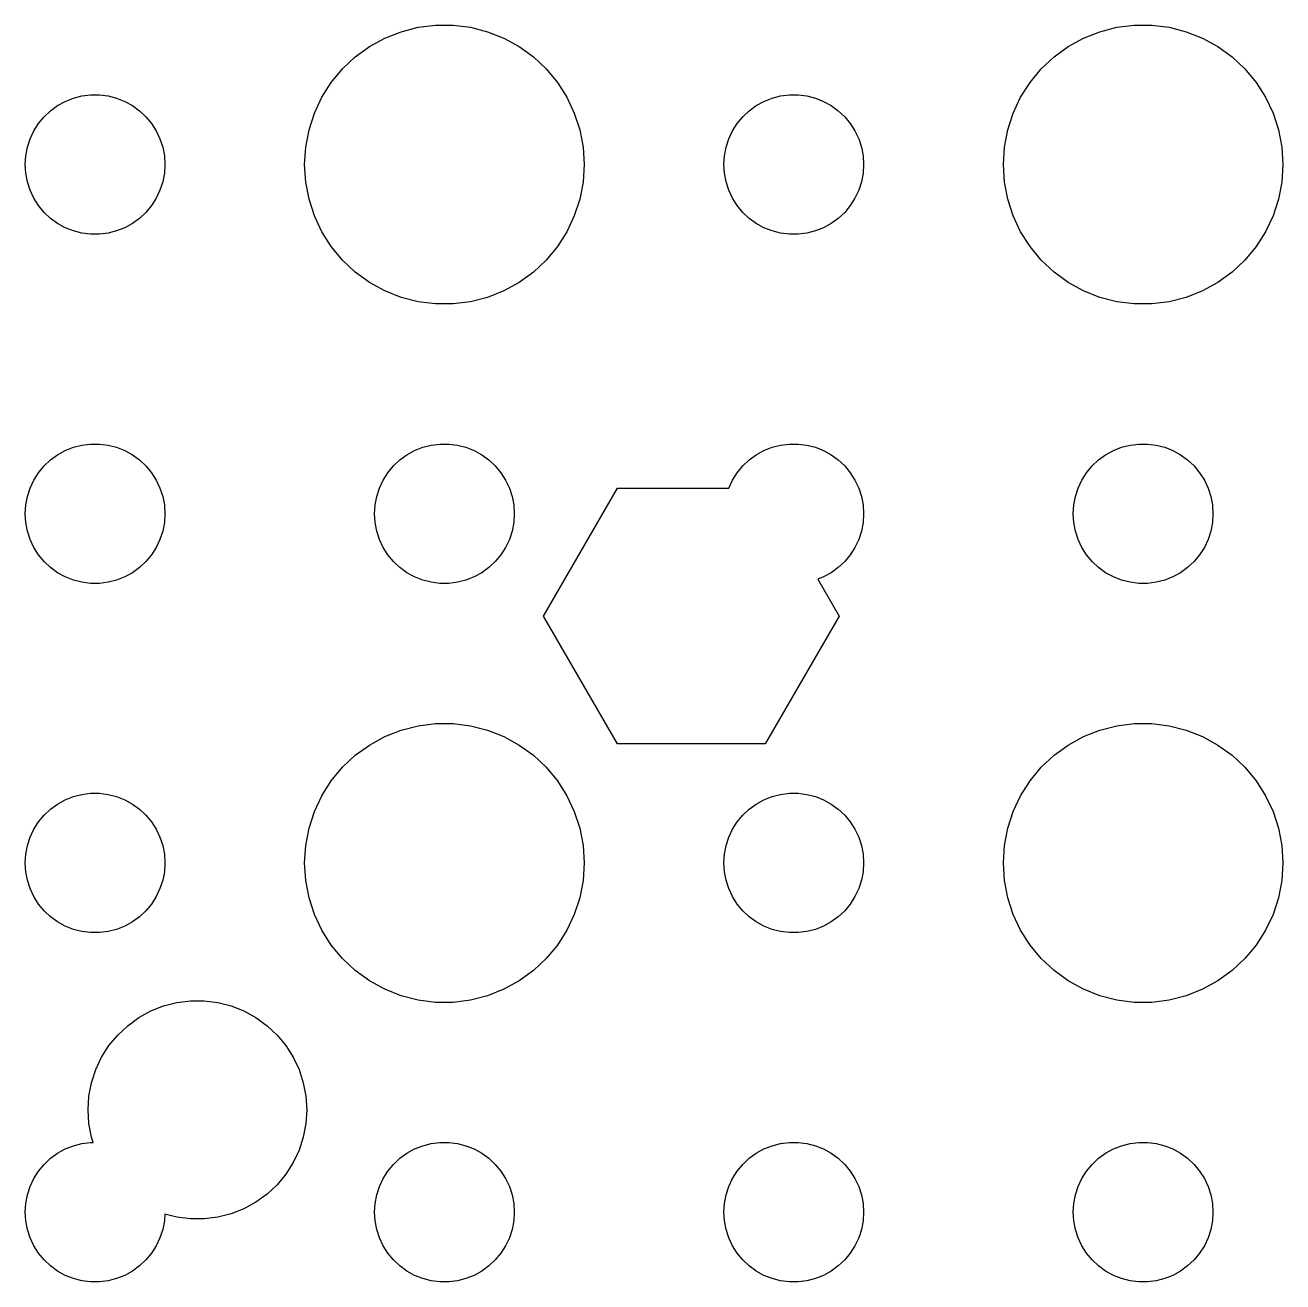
# Model space of a CAD drawing. Header units: metres. Extents: x -47 to 47, y 63 to 266.
# Drawn here: x -9 to 18, y 101 to 127.99 of the extents above; entities that cross this region are included whole.
import ezdxf

# ---------------------------------------------------------------- set-up
doc = ezdxf.new("R2010")
doc.units = ezdxf.units.M

msp = doc.modelspace()

# ---------------------------------------------------------------- linework, layer by layer
for p, q in [((-0.56213, 127.947), (-0.18837, 127.994)), ((-0.18837, 127.994), (0.18837, 127.994)), ((0.18837, 127.994), (0.56213, 127.947)), ((14.4379, 127.947), (14.8116, 127.994)), ((14.8116, 127.994), (15.1884, 127.994)), ((15.1884, 127.994), (15.5621, 127.947)), ((-1.60747, 127.533), (-1.27733, 127.714)), ((-1.27733, 127.714), (-0.92705, 127.853)), ((-0.92705, 127.853), (-0.56213, 127.947)), ((0.56213, 127.947), (0.92705, 127.853)), ((0.92705, 127.853), (1.27733, 127.714)), ((1.27733, 127.714), (1.60747, 127.533)), ((13.3925, 127.533), (13.7227, 127.714)), ((13.7227, 127.714), (14.0729, 127.853)), ((14.0729, 127.853), (14.4379, 127.947)), ((15.5621, 127.947), (15.927, 127.853)), ((15.927, 127.853), (16.2773, 127.714)), ((16.2773, 127.714), (16.6075, 127.533)), ((-1.91226, 127.312), (-1.60747, 127.533)), ((1.60747, 127.533), (1.91226, 127.312)), ((13.0877, 127.312), (13.3925, 127.533)), ((16.6075, 127.533), (16.9123, 127.312)), ((-2.1869, 127.054), (-1.91226, 127.312)), ((1.91226, 127.312), (2.1869, 127.054)), ((12.8131, 127.054), (13.0877, 127.312)), ((16.9123, 127.312), (17.1869, 127.054)), ((-2.42705, 126.763), (-2.1869, 127.054)), ((2.1869, 127.054), (2.42705, 126.763)), ((12.5729, 126.763), (12.8131, 127.054)), ((17.1869, 127.054), (17.427, 126.763)), ((-2.62891, 126.445), (-2.42705, 126.763)), ((2.42705, 126.763), (2.62891, 126.445)), ((12.3711, 126.445), (12.5729, 126.763)), ((17.427, 126.763), (17.6289, 126.445)), ((-8.13866, 126.357), (-7.96352, 126.427)), ((-7.96352, 126.427), (-7.78107, 126.473)), ((-7.78107, 126.473), (-7.59418, 126.497)), ((-7.59418, 126.497), (-7.40581, 126.497)), ((-7.40581, 126.497), (-7.21892, 126.473)), ((-7.21892, 126.473), (-7.03647, 126.427)), ((-7.03647, 126.427), (-6.86133, 126.357)), ((-2.78932, 126.104), (-2.62891, 126.445)), ((2.62891, 126.445), (2.78932, 126.104)), ((6.86133, 126.357), (7.03647, 126.427)), ((7.03647, 126.427), (7.21892, 126.473)), ((7.21892, 126.473), (7.40581, 126.497)), ((7.40581, 126.497), (7.59418, 126.497)), ((7.59418, 126.497), (7.78107, 126.473)), ((7.78107, 126.473), (7.96352, 126.427)), ((7.96352, 126.427), (8.13866, 126.357)), ((12.2107, 126.104), (12.3711, 126.445)), ((17.6289, 126.445), (17.7893, 126.104)), ((-8.59344, 126.027), (-8.45613, 126.156)), ((-8.45613, 126.156), (-8.30373, 126.266)), ((-8.30373, 126.266), (-8.13866, 126.357)), ((-6.86133, 126.357), (-6.69626, 126.266)), ((-6.69626, 126.266), (-6.54385, 126.156)), ((-6.54385, 126.156), (-6.40654, 126.027)), ((-2.90575, 125.746), (-2.78932, 126.104)), ((2.78932, 126.104), (2.90575, 125.746)), ((6.40654, 126.027), (6.54385, 126.156)), ((6.54385, 126.156), (6.69626, 126.266)), ((6.69626, 126.266), (6.86133, 126.357)), ((8.13866, 126.357), (8.30373, 126.266)), ((8.30373, 126.266), (8.45613, 126.156)), ((8.45613, 126.156), (8.59344, 126.027)), ((12.0942, 125.746), (12.2107, 126.104)), ((17.7893, 126.104), (17.9057, 125.746)), ((-8.81445, 125.723), (-8.71352, 125.882)), ((-8.71352, 125.882), (-8.59344, 126.027)), ((-6.40654, 126.027), (-6.28647, 125.882)), ((-6.28647, 125.882), (-6.18553, 125.723)), ((6.18553, 125.723), (6.28647, 125.882)), ((6.28647, 125.882), (6.40654, 126.027)), ((8.59344, 126.027), (8.71352, 125.882)), ((8.71352, 125.882), (8.81445, 125.723)), ((-8.95287, 125.373), (-8.89465, 125.552)), ((-8.89465, 125.552), (-8.81445, 125.723)), ((-6.18553, 125.723), (-6.10533, 125.552)), ((-6.10533, 125.552), (-6.04712, 125.373)), ((-2.97633, 125.376), (-2.90575, 125.746)), ((2.90575, 125.746), (2.97633, 125.376)), ((6.04712, 125.373), (6.10533, 125.552)), ((6.10533, 125.552), (6.18553, 125.723)), ((8.81445, 125.723), (8.89465, 125.552)), ((8.89465, 125.552), (8.95287, 125.373)), ((12.0237, 125.376), (12.0942, 125.746)), ((17.9057, 125.746), (17.9763, 125.376)), ((-8.98816, 125.188), (-8.95287, 125.373)), ((-6.04712, 125.373), (-6.01183, 125.188)), ((-3, 125), (-2.97633, 125.376)), ((2.97633, 125.376), (3, 125)), ((6.01183, 125.188), (6.04712, 125.373)), ((8.95287, 125.373), (8.98816, 125.188)), ((12, 125), (12.0237, 125.376)), ((17.9763, 125.376), (18, 125)), ((-9, 125), (-8.98816, 125.188)), ((-6.01183, 125.188), (-6, 125)), ((6, 125), (6.01183, 125.188)), ((8.98816, 125.188), (9, 125)), ((-8.98816, 124.812), (-9, 125)), ((-8.95287, 124.627), (-8.98816, 124.812)), ((-6.01183, 124.812), (-6.04712, 124.627)), ((-6, 125), (-6.01183, 124.812)), ((-2.97633, 124.624), (-3, 125)), ((3, 125), (2.97633, 124.624)), ((6.01183, 124.812), (6, 125)), ((6.04712, 124.627), (6.01183, 124.812)), ((8.98816, 124.812), (8.95287, 124.627)), ((9, 125), (8.98816, 124.812)), ((12.0237, 124.624), (12, 125)), ((18, 125), (17.9763, 124.624)), ((-8.89465, 124.448), (-8.95287, 124.627)), ((-6.04712, 124.627), (-6.10533, 124.448)), ((-2.90575, 124.254), (-2.97633, 124.624)), ((2.97633, 124.624), (2.90575, 124.254)), ((6.10533, 124.448), (6.04712, 124.627)), ((8.95287, 124.627), (8.89465, 124.448)), ((12.0942, 124.254), (12.0237, 124.624)), ((17.9763, 124.624), (17.9057, 124.254)), ((-8.81445, 124.277), (-8.89465, 124.448)), ((-8.71352, 124.118), (-8.81445, 124.277)), ((-6.18553, 124.277), (-6.28647, 124.118)), ((-6.10533, 124.448), (-6.18553, 124.277)), ((-2.78932, 123.896), (-2.90575, 124.254)), ((2.90575, 124.254), (2.78932, 123.896)), ((6.18553, 124.277), (6.10533, 124.448)), ((6.28647, 124.118), (6.18553, 124.277)), ((8.81445, 124.277), (8.71352, 124.118)), ((8.89465, 124.448), (8.81445, 124.277)), ((12.2107, 123.896), (12.0942, 124.254)), ((17.9057, 124.254), (17.7893, 123.896)), ((-8.59344, 123.973), (-8.71352, 124.118)), ((-8.45613, 123.844), (-8.59344, 123.973)), ((-6.40654, 123.973), (-6.54385, 123.844)), ((-6.28647, 124.118), (-6.40654, 123.973)), ((6.40654, 123.973), (6.28647, 124.118)), ((6.54385, 123.844), (6.40654, 123.973)), ((8.59344, 123.973), (8.45613, 123.844)), ((8.71352, 124.118), (8.59344, 123.973)), ((-8.30373, 123.734), (-8.45613, 123.844)), ((-8.13866, 123.643), (-8.30373, 123.734)), ((-6.69626, 123.734), (-6.86133, 123.643)), ((-6.54385, 123.844), (-6.69626, 123.734)), ((-2.62891, 123.555), (-2.78932, 123.896)), ((2.78932, 123.896), (2.62891, 123.555)), ((6.69626, 123.734), (6.54385, 123.844)), ((6.86133, 123.643), (6.69626, 123.734)), ((8.30373, 123.734), (8.13866, 123.643)), ((8.45613, 123.844), (8.30373, 123.734)), ((12.3711, 123.555), (12.2107, 123.896)), ((17.7893, 123.896), (17.6289, 123.555)), ((-7.96352, 123.573), (-8.13866, 123.643)), ((-7.78107, 123.527), (-7.96352, 123.573)), ((-7.59418, 123.503), (-7.78107, 123.527)), ((-7.40581, 123.503), (-7.59418, 123.503)), ((-7.21892, 123.527), (-7.40581, 123.503)), ((-7.03647, 123.573), (-7.21892, 123.527)), ((-6.86133, 123.643), (-7.03647, 123.573)), ((-2.42705, 123.237), (-2.62891, 123.555)), ((2.62891, 123.555), (2.42705, 123.237)), ((7.03647, 123.573), (6.86133, 123.643)), ((7.21892, 123.527), (7.03647, 123.573)), ((7.40581, 123.503), (7.21892, 123.527)), ((7.59418, 123.503), (7.40581, 123.503)), ((7.78107, 123.527), (7.59418, 123.503)), ((7.96352, 123.573), (7.78107, 123.527)), ((8.13866, 123.643), (7.96352, 123.573)), ((12.5729, 123.237), (12.3711, 123.555)), ((17.6289, 123.555), (17.427, 123.237)), ((-2.1869, 122.946), (-2.42705, 123.237)), ((2.42705, 123.237), (2.1869, 122.946)), ((12.8131, 122.946), (12.5729, 123.237)), ((17.427, 123.237), (17.1869, 122.946)), ((-1.91226, 122.688), (-2.1869, 122.946)), ((2.1869, 122.946), (1.91226, 122.688)), ((13.0877, 122.688), (12.8131, 122.946)), ((17.1869, 122.946), (16.9123, 122.688)), ((-1.60747, 122.467), (-1.91226, 122.688)), ((1.91226, 122.688), (1.60747, 122.467)), ((13.3925, 122.467), (13.0877, 122.688)), ((16.9123, 122.688), (16.6075, 122.467)), ((-1.27733, 122.286), (-1.60747, 122.467)), ((1.60747, 122.467), (1.27733, 122.286)), ((13.7227, 122.286), (13.3925, 122.467)), ((16.6075, 122.467), (16.2773, 122.286)), ((-0.92705, 122.147), (-1.27733, 122.286)), ((-0.56213, 122.053), (-0.92705, 122.147)), ((-0.18837, 122.006), (-0.56213, 122.053)), ((0.56213, 122.053), (0.18837, 122.006)), ((0.92705, 122.147), (0.56213, 122.053)), ((1.27733, 122.286), (0.92705, 122.147)), ((14.0729, 122.147), (13.7227, 122.286)), ((14.4379, 122.053), (14.0729, 122.147)), ((14.8116, 122.006), (14.4379, 122.053)), ((15.5621, 122.053), (15.1884, 122.006)), ((15.927, 122.147), (15.5621, 122.053)), ((16.2773, 122.286), (15.927, 122.147)), ((0.18837, 122.006), (-0.18837, 122.006)), ((15.1884, 122.006), (14.8116, 122.006)), ((-8.30373, 118.766), (-8.13866, 118.857)), ((-8.13866, 118.857), (-7.96352, 118.927)), ((-7.96352, 118.927), (-7.78107, 118.973)), ((-7.78107, 118.973), (-7.59418, 118.997)), ((-7.59418, 118.997), (-7.40581, 118.997)), ((-7.40581, 118.997), (-7.21892, 118.973)), ((-7.21892, 118.973), (-7.03647, 118.927)), ((-7.03647, 118.927), (-6.86133, 118.857)), ((-6.86133, 118.857), (-6.69626, 118.766)), ((-0.80373, 118.766), (-0.63866, 118.857)), ((-0.63866, 118.857), (-0.46352, 118.927)), ((-0.46352, 118.927), (-0.28107, 118.973)), ((-0.28107, 118.973), (-0.09418, 118.997)), ((-0.09418, 118.997), (0.09418, 118.997)), ((0.09418, 118.997), (0.28107, 118.973)), ((0.28107, 118.973), (0.46352, 118.927)), ((0.46352, 118.927), (0.63866, 118.857)), ((0.63866, 118.857), (0.80373, 118.766)), ((6.69626, 118.766), (6.86133, 118.857)), ((6.86133, 118.857), (7.03647, 118.927)), ((7.03647, 118.927), (7.21892, 118.973)), ((7.21892, 118.973), (7.40581, 118.997)), ((7.40581, 118.997), (7.59418, 118.997)), ((7.59418, 118.997), (7.78107, 118.973)), ((7.78107, 118.973), (7.96352, 118.927)), ((7.96352, 118.927), (8.13866, 118.857)), ((8.13866, 118.857), (8.30373, 118.766)), ((14.1963, 118.766), (14.3613, 118.857)), ((14.3613, 118.857), (14.5365, 118.927)), ((14.5365, 118.927), (14.7189, 118.973)), ((14.7189, 118.973), (14.9058, 118.997)), ((14.9058, 118.997), (15.0942, 118.997)), ((15.0942, 118.997), (15.2811, 118.973)), ((15.2811, 118.973), (15.4635, 118.927)), ((15.4635, 118.927), (15.6387, 118.857)), ((15.6387, 118.857), (15.8037, 118.766)), ((-8.59344, 118.527), (-8.45613, 118.656)), ((-8.45613, 118.656), (-8.30373, 118.766)), ((-6.69626, 118.766), (-6.54385, 118.656)), ((-6.54385, 118.656), (-6.40654, 118.527)), ((-1.09344, 118.527), (-0.95613, 118.656)), ((-0.95613, 118.656), (-0.80373, 118.766)), ((0.80373, 118.766), (0.95613, 118.656)), ((0.95613, 118.656), (1.09344, 118.527)), ((6.40654, 118.527), (6.54385, 118.656)), ((6.54385, 118.656), (6.69626, 118.766)), ((8.30373, 118.766), (8.45613, 118.656)), ((8.45613, 118.656), (8.59344, 118.527)), ((13.9065, 118.527), (14.0439, 118.656)), ((14.0439, 118.656), (14.1963, 118.766)), ((15.8037, 118.766), (15.9561, 118.656)), ((15.9561, 118.656), (16.0934, 118.527)), ((-8.81445, 118.223), (-8.71352, 118.382)), ((-8.71352, 118.382), (-8.59344, 118.527)), ((-6.40654, 118.527), (-6.28647, 118.382)), ((-6.28647, 118.382), (-6.18553, 118.223)), ((-1.31445, 118.223), (-1.21352, 118.382)), ((-1.21352, 118.382), (-1.09344, 118.527)), ((1.09344, 118.527), (1.21352, 118.382)), ((1.21352, 118.382), (1.31445, 118.223)), ((6.18553, 118.223), (6.28647, 118.382)), ((6.28647, 118.382), (6.40654, 118.527)), ((8.59344, 118.527), (8.71352, 118.382)), ((8.71352, 118.382), (8.81445, 118.223)), ((13.6855, 118.223), (13.7865, 118.382)), ((13.7865, 118.382), (13.9065, 118.527)), ((16.0934, 118.527), (16.2135, 118.382)), ((16.2135, 118.382), (16.3145, 118.223)), ((-8.95287, 117.873), (-8.89465, 118.052)), ((-8.89465, 118.052), (-8.81445, 118.223)), ((-6.18553, 118.223), (-6.10533, 118.052)), ((-6.10533, 118.052), (-6.04712, 117.873)), ((-1.45287, 117.873), (-1.39465, 118.052)), ((-1.39465, 118.052), (-1.31445, 118.223)), ((1.31445, 118.223), (1.39465, 118.052)), ((1.39465, 118.052), (1.45287, 117.873)), ((2.1295, 115.303), (3.71625, 118.051)), ((3.71625, 118.051), (6.10504, 118.051)), ((6.10504, 118.051), (6.10533, 118.052)), ((6.10533, 118.052), (6.18553, 118.223)), ((8.81445, 118.223), (8.89465, 118.052)), ((8.89465, 118.052), (8.95287, 117.873)), ((13.5471, 117.873), (13.6053, 118.052)), ((13.6053, 118.052), (13.6855, 118.223)), ((16.3145, 118.223), (16.3947, 118.052)), ((16.3947, 118.052), (16.4529, 117.873)), ((-8.98816, 117.688), (-8.95287, 117.873)), ((-6.04712, 117.873), (-6.01183, 117.688)), ((-1.48816, 117.688), (-1.45287, 117.873)), ((1.45287, 117.873), (1.48816, 117.688)), ((8.95287, 117.873), (8.98816, 117.688)), ((13.5118, 117.688), (13.5471, 117.873)), ((16.4529, 117.873), (16.4882, 117.688)), ((-9, 117.5), (-8.98816, 117.688)), ((-8.98816, 117.312), (-9, 117.5)), ((-6.01183, 117.688), (-6, 117.5)), ((-6, 117.5), (-6.01183, 117.312)), ((-1.5, 117.5), (-1.48816, 117.688)), ((-1.48816, 117.312), (-1.5, 117.5)), ((1.48816, 117.688), (1.5, 117.5)), ((1.5, 117.5), (1.48816, 117.312)), ((8.98816, 117.688), (9, 117.5)), ((9, 117.5), (8.98816, 117.312)), ((13.5, 117.5), (13.5118, 117.688)), ((13.5118, 117.312), (13.5, 117.5)), ((16.4882, 117.688), (16.5, 117.5)), ((16.5, 117.5), (16.4882, 117.312)), ((-8.95287, 117.127), (-8.98816, 117.312)), ((-6.01183, 117.312), (-6.04712, 117.127)), ((-1.45287, 117.127), (-1.48816, 117.312)), ((1.48816, 117.312), (1.45287, 117.127)), ((8.98816, 117.312), (8.95287, 117.127)), ((13.5471, 117.127), (13.5118, 117.312)), ((16.4882, 117.312), (16.4529, 117.127)), ((-8.89465, 116.948), (-8.95287, 117.127)), ((-8.81445, 116.777), (-8.89465, 116.948)), ((-6.10533, 116.948), (-6.18553, 116.777)), ((-6.04712, 117.127), (-6.10533, 116.948)), ((-1.39465, 116.948), (-1.45287, 117.127)), ((-1.31445, 116.777), (-1.39465, 116.948)), ((1.39465, 116.948), (1.31445, 116.777)), ((1.45287, 117.127), (1.39465, 116.948)), ((8.89465, 116.948), (8.81445, 116.777)), ((8.95287, 117.127), (8.89465, 116.948)), ((13.6053, 116.948), (13.5471, 117.127)), ((13.6855, 116.777), (13.6053, 116.948)), ((16.3947, 116.948), (16.3145, 116.777)), ((16.4529, 117.127), (16.3947, 116.948)), ((-8.71352, 116.618), (-8.81445, 116.777)), ((-6.18553, 116.777), (-6.28647, 116.618)), ((-1.21352, 116.618), (-1.31445, 116.777)), ((1.31445, 116.777), (1.21352, 116.618)), ((8.81445, 116.777), (8.71352, 116.618)), ((13.7865, 116.618), (13.6855, 116.777)), ((16.3145, 116.777), (16.2135, 116.618)), ((-8.59344, 116.473), (-8.71352, 116.618)), ((-8.45613, 116.344), (-8.59344, 116.473)), ((-6.40654, 116.473), (-6.54385, 116.344)), ((-6.28647, 116.618), (-6.40654, 116.473)), ((-1.09344, 116.473), (-1.21352, 116.618)), ((-0.95613, 116.344), (-1.09344, 116.473)), ((1.09344, 116.473), (0.95613, 116.344)), ((1.21352, 116.618), (1.09344, 116.473)), ((8.59344, 116.473), (8.45613, 116.344)), ((8.71352, 116.618), (8.59344, 116.473)), ((13.9065, 116.473), (13.7865, 116.618)), ((14.0439, 116.344), (13.9065, 116.473)), ((16.0934, 116.473), (15.9561, 116.344)), ((16.2135, 116.618), (16.0934, 116.473)), ((-8.30373, 116.234), (-8.45613, 116.344)), ((-8.13866, 116.143), (-8.30373, 116.234)), ((-7.96352, 116.073), (-8.13866, 116.143)), ((-6.86133, 116.143), (-7.03647, 116.073)), ((-6.69626, 116.234), (-6.86133, 116.143)), ((-6.54385, 116.344), (-6.69626, 116.234)), ((-0.80373, 116.234), (-0.95613, 116.344)), ((-0.63866, 116.143), (-0.80373, 116.234)), ((-0.46352, 116.073), (-0.63866, 116.143)), ((0.63866, 116.143), (0.46352, 116.073)), ((0.80373, 116.234), (0.63866, 116.143)), ((0.95613, 116.344), (0.80373, 116.234)), ((8.13866, 116.143), (8.019, 116.095)), ((8.30373, 116.234), (8.13866, 116.143)), ((8.45613, 116.344), (8.30373, 116.234)), ((14.1963, 116.234), (14.0439, 116.344)), ((14.3613, 116.143), (14.1963, 116.234)), ((14.5365, 116.073), (14.3613, 116.143)), ((15.6387, 116.143), (15.4635, 116.073)), ((15.8037, 116.234), (15.6387, 116.143)), ((15.9561, 116.344), (15.8037, 116.234)), ((-7.78107, 116.027), (-7.96352, 116.073)), ((-7.59418, 116.003), (-7.78107, 116.027)), ((-7.40581, 116.003), (-7.59418, 116.003)), ((-7.21892, 116.027), (-7.40581, 116.003)), ((-7.03647, 116.073), (-7.21892, 116.027)), ((-0.28107, 116.027), (-0.46352, 116.073)), ((-0.09418, 116.003), (-0.28107, 116.027)), ((0.09418, 116.003), (-0.09418, 116.003)), ((0.28107, 116.027), (0.09418, 116.003)), ((0.46352, 116.073), (0.28107, 116.027)), ((8.019, 116.095), (8.47649, 115.303)), ((14.7189, 116.027), (14.5365, 116.073)), ((14.9058, 116.003), (14.7189, 116.027)), ((15.0942, 116.003), (14.9058, 116.003)), ((15.2811, 116.027), (15.0942, 116.003)), ((15.4635, 116.073), (15.2811, 116.027)), ((3.71625, 112.555), (2.1295, 115.303)), ((8.47649, 115.303), (6.88974, 112.555)), ((-0.92705, 112.853), (-0.56213, 112.947)), ((-0.56213, 112.947), (-0.18837, 112.994)), ((-0.18837, 112.994), (0.18837, 112.994)), ((0.18837, 112.994), (0.56213, 112.947)), ((0.56213, 112.947), (0.92705, 112.853)), ((14.0729, 112.853), (14.4379, 112.947)), ((14.4379, 112.947), (14.8116, 112.994)), ((14.8116, 112.994), (15.1884, 112.994)), ((15.1884, 112.994), (15.5621, 112.947)), ((15.5621, 112.947), (15.927, 112.853)), ((-1.60747, 112.533), (-1.27733, 112.714)), ((-1.27733, 112.714), (-0.92705, 112.853)), ((0.92705, 112.853), (1.27733, 112.714)), ((1.27733, 112.714), (1.60747, 112.533)), ((13.3925, 112.533), (13.7227, 112.714)), ((13.7227, 112.714), (14.0729, 112.853)), ((15.927, 112.853), (16.2773, 112.714)), ((16.2773, 112.714), (16.6075, 112.533)), ((-1.91226, 112.312), (-1.60747, 112.533)), ((1.60747, 112.533), (1.91226, 112.312)), ((6.88974, 112.555), (3.71625, 112.555)), ((13.0877, 112.312), (13.3925, 112.533)), ((16.6075, 112.533), (16.9123, 112.312)), ((-2.42705, 111.763), (-2.1869, 112.054)), ((-2.1869, 112.054), (-1.91226, 112.312)), ((1.91226, 112.312), (2.1869, 112.054)), ((2.1869, 112.054), (2.42705, 111.763)), ((12.5729, 111.763), (12.8131, 112.054)), ((12.8131, 112.054), (13.0877, 112.312)), ((16.9123, 112.312), (17.1869, 112.054)), ((17.1869, 112.054), (17.427, 111.763)), ((-2.62891, 111.445), (-2.42705, 111.763)), ((2.42705, 111.763), (2.62891, 111.445)), ((12.3711, 111.445), (12.5729, 111.763)), ((17.427, 111.763), (17.6289, 111.445)), ((-8.45613, 111.156), (-8.30373, 111.266)), ((-8.30373, 111.266), (-8.13866, 111.357)), ((-8.13866, 111.357), (-7.96352, 111.427)), ((-7.96352, 111.427), (-7.78107, 111.473)), ((-7.78107, 111.473), (-7.59418, 111.497)), ((-7.59418, 111.497), (-7.40581, 111.497)), ((-7.40581, 111.497), (-7.21892, 111.473)), ((-7.21892, 111.473), (-7.03647, 111.427)), ((-7.03647, 111.427), (-6.86133, 111.357)), ((-6.86133, 111.357), (-6.69626, 111.266)), ((-6.69626, 111.266), (-6.54385, 111.156)), ((-2.78932, 111.104), (-2.62891, 111.445)), ((2.62891, 111.445), (2.78932, 111.104)), ((6.54385, 111.156), (6.69626, 111.266)), ((6.69626, 111.266), (6.86133, 111.357)), ((6.86133, 111.357), (7.03647, 111.427)), ((7.03647, 111.427), (7.21892, 111.473)), ((7.21892, 111.473), (7.40581, 111.497)), ((7.40581, 111.497), (7.59418, 111.497)), ((7.59418, 111.497), (7.78107, 111.473)), ((7.78107, 111.473), (7.96352, 111.427)), ((7.96352, 111.427), (8.13866, 111.357)), ((8.13866, 111.357), (8.30373, 111.266)), ((8.30373, 111.266), (8.45613, 111.156)), ((12.2107, 111.104), (12.3711, 111.445)), ((17.6289, 111.445), (17.7893, 111.104)), ((-8.71352, 110.882), (-8.59344, 111.027)), ((-8.59344, 111.027), (-8.45613, 111.156)), ((-6.54385, 111.156), (-6.40654, 111.027)), ((-6.40654, 111.027), (-6.28647, 110.882)), ((-2.90575, 110.746), (-2.78932, 111.104)), ((2.78932, 111.104), (2.90575, 110.746)), ((6.28647, 110.882), (6.40654, 111.027)), ((6.40654, 111.027), (6.54385, 111.156)), ((8.45613, 111.156), (8.59344, 111.027)), ((8.59344, 111.027), (8.71352, 110.882)), ((12.0942, 110.746), (12.2107, 111.104)), ((17.7893, 111.104), (17.9057, 110.746)), ((-8.89465, 110.552), (-8.81445, 110.723)), ((-8.81445, 110.723), (-8.71352, 110.882)), ((-6.28647, 110.882), (-6.18553, 110.723)), ((-6.18553, 110.723), (-6.10533, 110.552)), ((-2.97633, 110.376), (-2.90575, 110.746)), ((2.90575, 110.746), (2.97633, 110.376)), ((6.10533, 110.552), (6.18553, 110.723)), ((6.18553, 110.723), (6.28647, 110.882)), ((8.71352, 110.882), (8.81445, 110.723)), ((8.81445, 110.723), (8.89465, 110.552)), ((12.0237, 110.376), (12.0942, 110.746)), ((17.9057, 110.746), (17.9763, 110.376)), ((-8.95287, 110.373), (-8.89465, 110.552)), ((-6.10533, 110.552), (-6.04712, 110.373)), ((6.04712, 110.373), (6.10533, 110.552)), ((8.89465, 110.552), (8.95287, 110.373)), ((-9, 110), (-8.98816, 110.188)), ((-8.98816, 110.188), (-8.95287, 110.373)), ((-6.04712, 110.373), (-6.01183, 110.188)), ((-6.01183, 110.188), (-6, 110)), ((-3, 110), (-2.97633, 110.376)), ((2.97633, 110.376), (3, 110)), ((6, 110), (6.01183, 110.188)), ((6.01183, 110.188), (6.04712, 110.373)), ((8.95287, 110.373), (8.98816, 110.188)), ((8.98816, 110.188), (9, 110)), ((12, 110), (12.0237, 110.376)), ((17.9763, 110.376), (18, 110)), ((-8.98816, 109.812), (-9, 110)), ((-6, 110), (-6.01183, 109.812)), ((-2.97633, 109.624), (-3, 110)), ((3, 110), (2.97633, 109.624)), ((6.01183, 109.812), (6, 110)), ((9, 110), (8.98816, 109.812)), ((12.0237, 109.624), (12, 110)), ((18, 110), (17.9763, 109.624)), ((-8.95287, 109.627), (-8.98816, 109.812)), ((-8.89465, 109.448), (-8.95287, 109.627)), ((-6.04712, 109.627), (-6.10533, 109.448)), ((-6.01183, 109.812), (-6.04712, 109.627)), ((-2.90575, 109.254), (-2.97633, 109.624)), ((2.97633, 109.624), (2.90575, 109.254)), ((6.04712, 109.627), (6.01183, 109.812)), ((6.10533, 109.448), (6.04712, 109.627)), ((8.95287, 109.627), (8.89465, 109.448)), ((8.98816, 109.812), (8.95287, 109.627)), ((12.0942, 109.254), (12.0237, 109.624)), ((17.9763, 109.624), (17.9057, 109.254)), ((-8.81445, 109.277), (-8.89465, 109.448)), ((-6.10533, 109.448), (-6.18553, 109.277)), ((6.18553, 109.277), (6.10533, 109.448)), ((8.89465, 109.448), (8.81445, 109.277)), ((-8.71352, 109.118), (-8.81445, 109.277)), ((-8.59344, 108.973), (-8.71352, 109.118)), ((-6.28647, 109.118), (-6.40654, 108.973)), ((-6.18553, 109.277), (-6.28647, 109.118)), ((-2.78932, 108.896), (-2.90575, 109.254)), ((2.90575, 109.254), (2.78932, 108.896)), ((6.28647, 109.118), (6.18553, 109.277)), ((6.40654, 108.973), (6.28647, 109.118)), ((8.71352, 109.118), (8.59344, 108.973)), ((8.81445, 109.277), (8.71352, 109.118)), ((12.2107, 108.896), (12.0942, 109.254)), ((17.9057, 109.254), (17.7893, 108.896)), ((-8.45613, 108.844), (-8.59344, 108.973)), ((-8.30373, 108.734), (-8.45613, 108.844)), ((-6.54385, 108.844), (-6.69626, 108.734)), ((-6.40654, 108.973), (-6.54385, 108.844)), ((-2.62891, 108.555), (-2.78932, 108.896)), ((2.78932, 108.896), (2.62891, 108.555)), ((6.54385, 108.844), (6.40654, 108.973)), ((6.69626, 108.734), (6.54385, 108.844)), ((8.45613, 108.844), (8.30373, 108.734)), ((8.59344, 108.973), (8.45613, 108.844)), ((12.3711, 108.555), (12.2107, 108.896)), ((17.7893, 108.896), (17.6289, 108.555)), ((-8.13866, 108.643), (-8.30373, 108.734)), ((-7.96352, 108.573), (-8.13866, 108.643)), ((-7.78107, 108.527), (-7.96352, 108.573)), ((-7.03647, 108.573), (-7.21892, 108.527)), ((-6.86133, 108.643), (-7.03647, 108.573)), ((-6.69626, 108.734), (-6.86133, 108.643)), ((-2.42705, 108.237), (-2.62891, 108.555)), ((2.62891, 108.555), (2.42705, 108.237)), ((6.86133, 108.643), (6.69626, 108.734)), ((7.03647, 108.573), (6.86133, 108.643)), ((7.21892, 108.527), (7.03647, 108.573)), ((7.96352, 108.573), (7.78107, 108.527)), ((8.13866, 108.643), (7.96352, 108.573)), ((8.30373, 108.734), (8.13866, 108.643)), ((12.5729, 108.237), (12.3711, 108.555)), ((17.6289, 108.555), (17.427, 108.237)), ((-7.59418, 108.503), (-7.78107, 108.527)), ((-7.40581, 108.503), (-7.59418, 108.503)), ((-7.21892, 108.527), (-7.40581, 108.503)), ((7.40581, 108.503), (7.21892, 108.527)), ((7.59418, 108.503), (7.40581, 108.503)), ((7.78107, 108.527), (7.59418, 108.503)), ((-2.1869, 107.946), (-2.42705, 108.237)), ((2.42705, 108.237), (2.1869, 107.946)), ((12.8131, 107.946), (12.5729, 108.237)), ((17.427, 108.237), (17.1869, 107.946)), ((-1.91226, 107.688), (-2.1869, 107.946)), ((2.1869, 107.946), (1.91226, 107.688)), ((13.0877, 107.688), (12.8131, 107.946)), ((17.1869, 107.946), (16.9123, 107.688)), ((-1.60747, 107.467), (-1.91226, 107.688)), ((-1.27733, 107.286), (-1.60747, 107.467)), ((1.60747, 107.467), (1.27733, 107.286)), ((1.91226, 107.688), (1.60747, 107.467)), ((13.3925, 107.467), (13.0877, 107.688)), ((13.7227, 107.286), (13.3925, 107.467)), ((16.6075, 107.467), (16.2773, 107.286)), ((16.9123, 107.688), (16.6075, 107.467)), ((-0.92705, 107.147), (-1.27733, 107.286)), ((1.27733, 107.286), (0.92705, 107.147)), ((14.0729, 107.147), (13.7227, 107.286)), ((16.2773, 107.286), (15.927, 107.147)), ((-6.30232, 106.821), (-6.02827, 106.929)), ((-6.02827, 106.929), (-5.74278, 107.002)), ((-5.74278, 107.002), (-5.45036, 107.039)), ((-5.45036, 107.039), (-5.15562, 107.039)), ((-5.15562, 107.039), (-4.8632, 107.002)), ((-4.8632, 107.002), (-4.57771, 106.929)), ((-4.57771, 106.929), (-4.30367, 106.821)), ((-0.56213, 107.053), (-0.92705, 107.147)), ((-0.18837, 107.006), (-0.56213, 107.053)), ((0.18837, 107.006), (-0.18837, 107.006)), ((0.56213, 107.053), (0.18837, 107.006)), ((0.92705, 107.147), (0.56213, 107.053)), ((14.4379, 107.053), (14.0729, 107.147)), ((14.8116, 107.006), (14.4379, 107.053)), ((15.1884, 107.006), (14.8116, 107.006)), ((15.5621, 107.053), (15.1884, 107.006)), ((15.927, 107.147), (15.5621, 107.053)), ((-6.79906, 106.505), (-6.56061, 106.679)), ((-6.56061, 106.679), (-6.30232, 106.821)), ((-4.30367, 106.821), (-4.04538, 106.679)), ((-4.04538, 106.679), (-3.80692, 106.505)), ((-7.01393, 106.304), (-6.79906, 106.505)), ((-3.80692, 106.505), (-3.59206, 106.304)), ((-7.2018, 106.077), (-7.01393, 106.304)), ((-3.59206, 106.304), (-3.40419, 106.077)), ((-7.35974, 105.828), (-7.2018, 106.077)), ((-3.40419, 106.077), (-3.24625, 105.828)), ((-7.48523, 105.561), (-7.35974, 105.828)), ((-3.24625, 105.828), (-3.12076, 105.561)), ((-7.57631, 105.281), (-7.48523, 105.561)), ((-3.12076, 105.561), (-3.02968, 105.281)), ((-7.63155, 104.991), (-7.57631, 105.281)), ((-3.02968, 105.281), (-2.97444, 104.991)), ((-7.65005, 104.697), (-7.63155, 104.991)), ((-2.97444, 104.991), (-2.95593, 104.697)), ((-7.63155, 104.403), (-7.65005, 104.697)), ((-2.95593, 104.697), (-2.97444, 104.403)), ((-7.57631, 104.113), (-7.63155, 104.403)), ((-2.97444, 104.403), (-3.02968, 104.113)), ((-7.96352, 103.927), (-7.78107, 103.973)), ((-7.78107, 103.973), (-7.59418, 103.997)), ((-7.59418, 103.997), (-7.53853, 103.997)), ((-7.53853, 103.997), (-7.57631, 104.113)), ((-3.02968, 104.113), (-3.12076, 103.833)), ((-0.46352, 103.927), (-0.28107, 103.973)), ((-0.28107, 103.973), (-0.09418, 103.997)), ((-0.09418, 103.997), (0.09418, 103.997)), ((0.09418, 103.997), (0.28107, 103.973)), ((0.28107, 103.973), (0.46352, 103.927)), ((7.03647, 103.927), (7.21892, 103.973)), ((7.21892, 103.973), (7.40581, 103.997)), ((7.40581, 103.997), (7.59418, 103.997)), ((7.59418, 103.997), (7.78107, 103.973)), ((7.78107, 103.973), (7.96352, 103.927)), ((14.5365, 103.927), (14.7189, 103.973)), ((14.7189, 103.973), (14.9058, 103.997)), ((14.9058, 103.997), (15.0942, 103.997)), ((15.0942, 103.997), (15.2811, 103.973)), ((15.2811, 103.973), (15.4635, 103.927)), ((-8.45613, 103.656), (-8.30373, 103.766)), ((-8.30373, 103.766), (-8.13866, 103.857)), ((-8.13866, 103.857), (-7.96352, 103.927)), ((-3.12076, 103.833), (-3.24625, 103.566)), ((-0.95613, 103.656), (-0.80373, 103.766)), ((-0.80373, 103.766), (-0.63866, 103.857)), ((-0.63866, 103.857), (-0.46352, 103.927)), ((0.46352, 103.927), (0.63866, 103.857)), ((0.63866, 103.857), (0.80373, 103.766)), ((0.80373, 103.766), (0.95613, 103.656)), ((6.54385, 103.656), (6.69626, 103.766)), ((6.69626, 103.766), (6.86133, 103.857)), ((6.86133, 103.857), (7.03647, 103.927)), ((7.96352, 103.927), (8.13866, 103.857)), ((8.13866, 103.857), (8.30373, 103.766)), ((8.30373, 103.766), (8.45613, 103.656)), ((14.0439, 103.656), (14.1963, 103.766)), ((14.1963, 103.766), (14.3613, 103.857)), ((14.3613, 103.857), (14.5365, 103.927)), ((15.4635, 103.927), (15.6387, 103.857)), ((15.6387, 103.857), (15.8037, 103.766)), ((15.8037, 103.766), (15.9561, 103.656)), ((-8.71352, 103.382), (-8.59344, 103.527)), ((-8.59344, 103.527), (-8.45613, 103.656)), ((-3.24625, 103.566), (-3.40419, 103.317)), ((-1.21352, 103.382), (-1.09344, 103.527)), ((-1.09344, 103.527), (-0.95613, 103.656)), ((0.95613, 103.656), (1.09344, 103.527)), ((1.09344, 103.527), (1.21352, 103.382)), ((6.28647, 103.382), (6.40654, 103.527)), ((6.40654, 103.527), (6.54385, 103.656)), ((8.45613, 103.656), (8.59344, 103.527)), ((8.59344, 103.527), (8.71352, 103.382)), ((13.7865, 103.382), (13.9065, 103.527)), ((13.9065, 103.527), (14.0439, 103.656)), ((15.9561, 103.656), (16.0934, 103.527)), ((16.0934, 103.527), (16.2135, 103.382)), ((-8.89465, 103.052), (-8.81445, 103.223)), ((-8.81445, 103.223), (-8.71352, 103.382)), ((-3.40419, 103.317), (-3.59206, 103.09)), ((-1.39465, 103.052), (-1.31445, 103.223)), ((-1.31445, 103.223), (-1.21352, 103.382)), ((1.21352, 103.382), (1.31445, 103.223)), ((1.31445, 103.223), (1.39465, 103.052)), ((6.10533, 103.052), (6.18553, 103.223)), ((6.18553, 103.223), (6.28647, 103.382)), ((8.71352, 103.382), (8.81445, 103.223)), ((8.81445, 103.223), (8.89465, 103.052)), ((13.6053, 103.052), (13.6855, 103.223)), ((13.6855, 103.223), (13.7865, 103.382)), ((16.2135, 103.382), (16.3145, 103.223)), ((16.3145, 103.223), (16.3947, 103.052)), ((-8.98816, 102.688), (-8.95287, 102.873)), ((-8.95287, 102.873), (-8.89465, 103.052)), ((-3.80692, 102.889), (-4.04538, 102.715)), ((-3.59206, 103.09), (-3.80692, 102.889)), ((-1.48816, 102.688), (-1.45287, 102.873)), ((-1.45287, 102.873), (-1.39465, 103.052)), ((1.39465, 103.052), (1.45287, 102.873)), ((1.45287, 102.873), (1.48816, 102.688)), ((6.01183, 102.688), (6.04712, 102.873)), ((6.04712, 102.873), (6.10533, 103.052)), ((8.89465, 103.052), (8.95287, 102.873)), ((8.95287, 102.873), (8.98816, 102.688)), ((13.5118, 102.688), (13.5471, 102.873)), ((13.5471, 102.873), (13.6053, 103.052)), ((16.3947, 103.052), (16.4529, 102.873)), ((16.4529, 102.873), (16.4882, 102.688)), ((-9, 102.5), (-8.98816, 102.688)), ((-4.04538, 102.715), (-4.30367, 102.573)), ((-1.5, 102.5), (-1.48816, 102.688)), ((1.48816, 102.688), (1.5, 102.5)), ((6, 102.5), (6.01183, 102.688)), ((8.98816, 102.688), (9, 102.5)), ((13.5, 102.5), (13.5118, 102.688)), ((16.4882, 102.688), (16.5, 102.5)), ((-8.98816, 102.312), (-9, 102.5)), ((-6.00262, 102.458), (-6.01183, 102.312)), ((-5.74278, 102.392), (-6.00262, 102.458)), ((-5.45036, 102.355), (-5.74278, 102.392)), ((-5.15562, 102.355), (-5.45036, 102.355)), ((-4.8632, 102.392), (-5.15562, 102.355)), ((-4.57771, 102.465), (-4.8632, 102.392)), ((-4.30367, 102.573), (-4.57771, 102.465)), ((-1.48816, 102.312), (-1.5, 102.5)), ((1.5, 102.5), (1.48816, 102.312)), ((6.01183, 102.312), (6, 102.5)), ((9, 102.5), (8.98816, 102.312)), ((13.5118, 102.312), (13.5, 102.5)), ((16.5, 102.5), (16.4882, 102.312)), ((-8.95287, 102.127), (-8.98816, 102.312)), ((-8.89465, 101.948), (-8.95287, 102.127)), ((-6.04712, 102.127), (-6.10533, 101.948)), ((-6.01183, 102.312), (-6.04712, 102.127)), ((-1.45287, 102.127), (-1.48816, 102.312)), ((-1.39465, 101.948), (-1.45287, 102.127)), ((1.45287, 102.127), (1.39465, 101.948)), ((1.48816, 102.312), (1.45287, 102.127)), ((6.04712, 102.127), (6.01183, 102.312)), ((6.10533, 101.948), (6.04712, 102.127)), ((8.95287, 102.127), (8.89465, 101.948)), ((8.98816, 102.312), (8.95287, 102.127)), ((13.5471, 102.127), (13.5118, 102.312)), ((13.6053, 101.948), (13.5471, 102.127)), ((16.4529, 102.127), (16.3947, 101.948)), ((16.4882, 102.312), (16.4529, 102.127)), ((-8.81445, 101.777), (-8.89465, 101.948)), ((-6.10533, 101.948), (-6.18553, 101.777)), ((-1.31445, 101.777), (-1.39465, 101.948)), ((1.39465, 101.948), (1.31445, 101.777)), ((6.18553, 101.777), (6.10533, 101.948)), ((8.89465, 101.948), (8.81445, 101.777)), ((13.6855, 101.777), (13.6053, 101.948)), ((16.3947, 101.948), (16.3145, 101.777)), ((-8.71352, 101.618), (-8.81445, 101.777)), ((-8.59344, 101.473), (-8.71352, 101.618)), ((-6.28647, 101.618), (-6.40654, 101.473)), ((-6.18553, 101.777), (-6.28647, 101.618)), ((-1.21352, 101.618), (-1.31445, 101.777)), ((-1.09344, 101.473), (-1.21352, 101.618)), ((1.21352, 101.618), (1.09344, 101.473)), ((1.31445, 101.777), (1.21352, 101.618)), ((6.28647, 101.618), (6.18553, 101.777)), ((6.40654, 101.473), (6.28647, 101.618)), ((8.71352, 101.618), (8.59344, 101.473)), ((8.81445, 101.777), (8.71352, 101.618)), ((13.7865, 101.618), (13.6855, 101.777)), ((13.9065, 101.473), (13.7865, 101.618)), ((16.2135, 101.618), (16.0934, 101.473)), ((16.3145, 101.777), (16.2135, 101.618)), ((-8.45613, 101.344), (-8.59344, 101.473)), ((-8.30373, 101.234), (-8.45613, 101.344)), ((-6.54385, 101.344), (-6.69626, 101.234)), ((-6.40654, 101.473), (-6.54385, 101.344)), ((-0.95613, 101.344), (-1.09344, 101.473)), ((-0.80373, 101.234), (-0.95613, 101.344)), ((0.95613, 101.344), (0.80373, 101.234)), ((1.09344, 101.473), (0.95613, 101.344)), ((6.54385, 101.344), (6.40654, 101.473)), ((6.69626, 101.234), (6.54385, 101.344)), ((8.45613, 101.344), (8.30373, 101.234)), ((8.59344, 101.473), (8.45613, 101.344)), ((14.0439, 101.344), (13.9065, 101.473)), ((14.1963, 101.234), (14.0439, 101.344)), ((15.9561, 101.344), (15.8037, 101.234)), ((16.0934, 101.473), (15.9561, 101.344)), ((-8.13866, 101.143), (-8.30373, 101.234)), ((-7.96352, 101.073), (-8.13866, 101.143)), ((-7.78107, 101.027), (-7.96352, 101.073)), ((-7.59418, 101.003), (-7.78107, 101.027)), ((-7.40581, 101.003), (-7.59418, 101.003)), ((-7.21892, 101.027), (-7.40581, 101.003)), ((-7.03647, 101.073), (-7.21892, 101.027)), ((-6.86133, 101.143), (-7.03647, 101.073)), ((-6.69626, 101.234), (-6.86133, 101.143)), ((-0.63866, 101.143), (-0.80373, 101.234)), ((-0.46352, 101.073), (-0.63866, 101.143)), ((-0.28107, 101.027), (-0.46352, 101.073)), ((-0.09418, 101.003), (-0.28107, 101.027)), ((0.09418, 101.003), (-0.09418, 101.003)), ((0.28107, 101.027), (0.09418, 101.003)), ((0.46352, 101.073), (0.28107, 101.027)), ((0.63866, 101.143), (0.46352, 101.073)), ((0.80373, 101.234), (0.63866, 101.143)), ((6.86133, 101.143), (6.69626, 101.234)), ((7.03647, 101.073), (6.86133, 101.143)), ((7.21892, 101.027), (7.03647, 101.073)), ((7.40581, 101.003), (7.21892, 101.027)), ((7.59418, 101.003), (7.40581, 101.003)), ((7.78107, 101.027), (7.59418, 101.003)), ((7.96352, 101.073), (7.78107, 101.027)), ((8.13866, 101.143), (7.96352, 101.073)), ((8.30373, 101.234), (8.13866, 101.143)), ((14.3613, 101.143), (14.1963, 101.234)), ((14.5365, 101.073), (14.3613, 101.143)), ((14.7189, 101.027), (14.5365, 101.073)), ((14.9058, 101.003), (14.7189, 101.027)), ((15.0942, 101.003), (14.9058, 101.003)), ((15.2811, 101.027), (15.0942, 101.003)), ((15.4635, 101.073), (15.2811, 101.027)), ((15.6387, 101.143), (15.4635, 101.073)), ((15.8037, 101.234), (15.6387, 101.143))]:
    msp.add_line(p, q)

doc.saveas('drawing.dxf')
